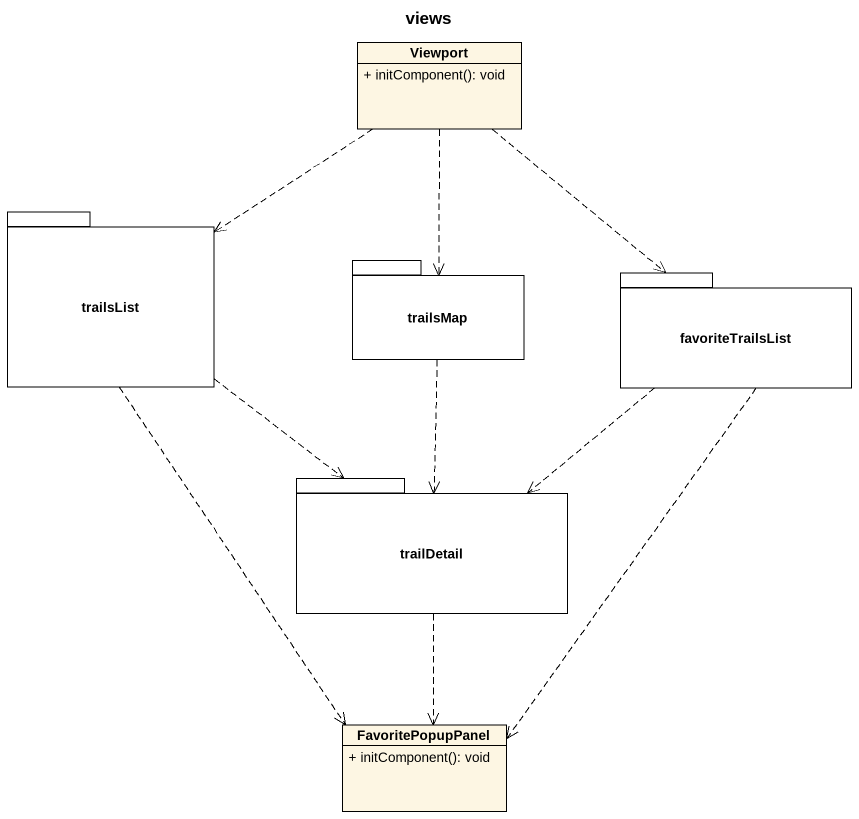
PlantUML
@startuml
title views
hide circle
hide empty members
skinparam classAttributeIconSize 0
class Viewport {
  + initComponent(): void
}
package trailsList {
}
package trailsMap {
}
package favoriteTrailsList {
}
package trailDetail {
}
class FavoritePopupPanel {
  + initComponent(): void
}
Viewport ..> trailsList
Viewport ..> trailsMap
Viewport ..> favoriteTrailsList
trailsList ..> trailDetail
trailsList ..> FavoritePopupPanel
trailsMap ..> trailDetail
favoriteTrailsList ..> trailDetail
favoriteTrailsList ..> FavoritePopupPanel
trailDetail ..> FavoritePopupPanel
@enduml
